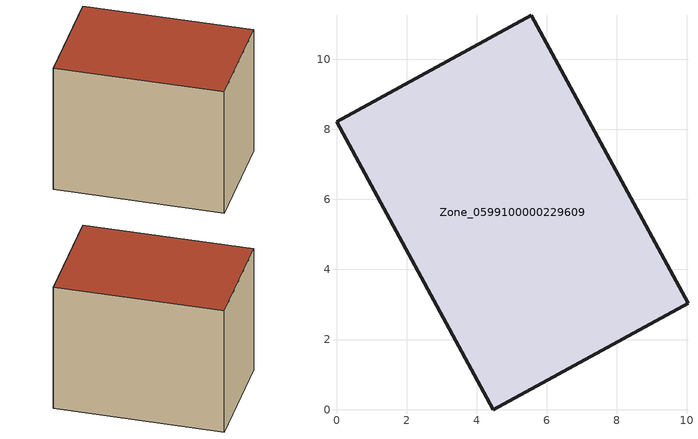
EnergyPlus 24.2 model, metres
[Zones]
Zone_0599100000229609
 floor ground (C_G): 5.55,11.25 10.03,3.04 4.48,0 0,8.21 z0
 wall outside (C_F): 4.48,0 10.03,3.04 5.55,11.25 0,8.21 4.48,0 z0:7.63
 roof outside (C_R): 10.03,3.04 5.55,11.25 0,8.21 4.48,0 z7.63
[BUILDING]
Pand.0599100000229609: North Axis=0; Terrain=City; Loads Convergence Tolerance Value=0.04; Temperature Convergence Tolerance Value=0.4; Solar Distribution=FullExterior; Maximum Number of Warmup Days=25; Minimum Number of Warmup Days=1
[Site:Location]
Rotterdam.The.Hague.AP_ZH_NLD Design_Conditions: Latitude=51.96; Longitude=4.45; Time Zone=1; Elevation=-4.5
[SITE:GROUNDTEMPERATURE:BUILDINGSURFACE]
18, 18, 18, 18, 18, 18, 18, 18, 18, 18, 18, 18
[MATERIAL] Thermal Absorptance=0.9; Solar Absorptance=0.7; Visible Absorptance=0.7
Name | Roughness | Thickness | Conductivity | Density | Specific Heat
G.TC.1965-1974 | MediumSmooth | 0.15 | 0.882353 | 540 | 1210
F.TC.1965-1974 | Rough | 0.3 | 0.697674 | 1920 | 840
R.TC.1965-1974 | MediumRough | 0.2 | 0.232558 | 1500 | 1000
[CONSTRUCTION]
C_G: G.TC.1965-1974
C_F: F.TC.1965-1974
C_R: R.TC.1965-1974
[ZONE]
Zone_0599100000229609: Type=1; Multiplier=1; Ceiling Height=Autocalculate; Volume=Autocalculate; Floor Area=autocalculate; Part of Total Floor Area=Yes
[ZONEINFILTRATION:DESIGNFLOWRATE]
Infil_Zone_0599100000229609: Zone or ZoneList or Space or SpaceList=Zone_0599100000229609; Schedule=AlwaysOn; Design Flow Rate Calculation Method=Flow/Area; Flow Rate per Floor Area=0.003; Constant Term Coefficient=1; Temperature Term Coefficient=0; Velocity Term Coefficient=0; Velocity Squared Term Coefficient=0
[HVACTEMPLATE:ZONE:IDEALLOADSAIRSYSTEM]
Zone_0599100000229609: Maximum Heating Supply Air Temperature=50; Minimum Cooling Supply Air Temperature=13; Maximum Heating Supply Air Humidity Ratio=0.0156; Minimum Cooling Supply Air Humidity Ratio=0.0077; Heating Limit=NoLimit; Cooling Limit=NoLimit; Dehumidification Control Type=ConstantSensibleHeatRatio; Cooling Sensible Heat Ratio=0.7; Dehumidification Setpoint=60; Humidification Control Type=None; Humidification Setpoint=30; Outdoor Air Method=None; Outdoor Air Flow Rate per Person=0.00944; Outdoor Air Flow Rate per Zone Floor Area=0; Outdoor Air Flow Rate per Zone=0; Demand Controlled Ventilation Type=None; Outdoor Air Economizer Type=NoEconomizer; Heat Recovery Type=None; Sensible Heat Recovery Effectiveness=0.7; Latent Heat Recovery Effectiveness=0.65
[ZONECONTROL:THERMOSTAT]
ThermostatControl_Zone_0599100000229609: Zone or ZoneList=Zone_0599100000229609; Control Type Schedule=DualSetpointControlType; Control 1=Thermostat_Zone_0599100000229609; Temperature Difference Between Cutout And Setpoint=0
[THERMOSTATSETPOINT:DUALSETPOINT]
Thermostat_Zone_0599100000229609: Heating Setpoint Temperature Schedule=HeatingSetpoint_Zone_0599100000229609; Cooling Setpoint Temperature Schedule=CoolingSetpoint_Zone_0599100000229609
[SCHEDULE:COMPACT]
HeatingSetpoint_Zone_0599100000229609: Through: 12/31, For: AllDays, Until: 24:00, 21
CoolingSetpoint_Zone_0599100000229609: Through: 12/31, For: AllDays, Until: 24:00, 24
DualSetpointControlType: Through: 12/31, For: AllDays, Until: 24:00, 4
AlwaysOn: Through: 12/31, For: AllDays, Until: 24:00, 1
